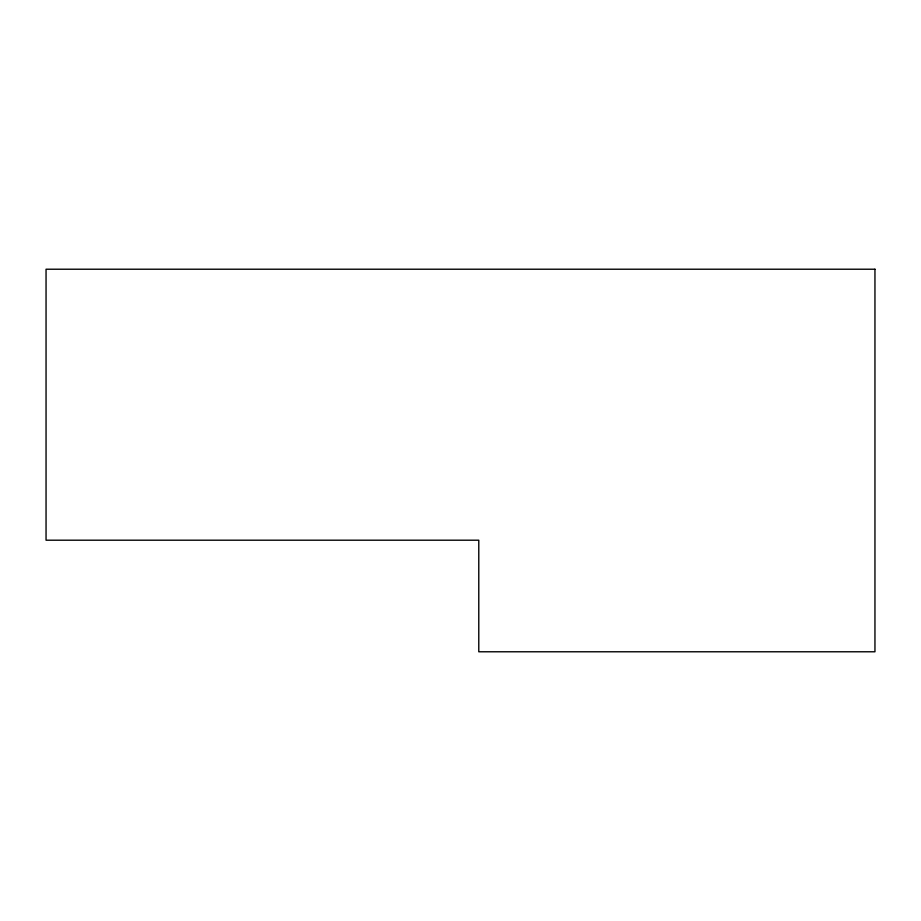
<?xml version="1.0" encoding="UTF-8"?>
<svg xmlns="http://www.w3.org/2000/svg" width="921" height="921" viewBox="0 0 921 921"><rect width="100%" height="100%" fill="white"/><g stroke="black" fill="none" stroke-linecap="round" stroke-linejoin="round"><path stroke-width="1.38" d="M874.95 269.22L46.05 269.22L46.05 540.201L478.782 540.201L478.782 651.78L874.95 651.78L874.95 269.22"/></g></svg>
